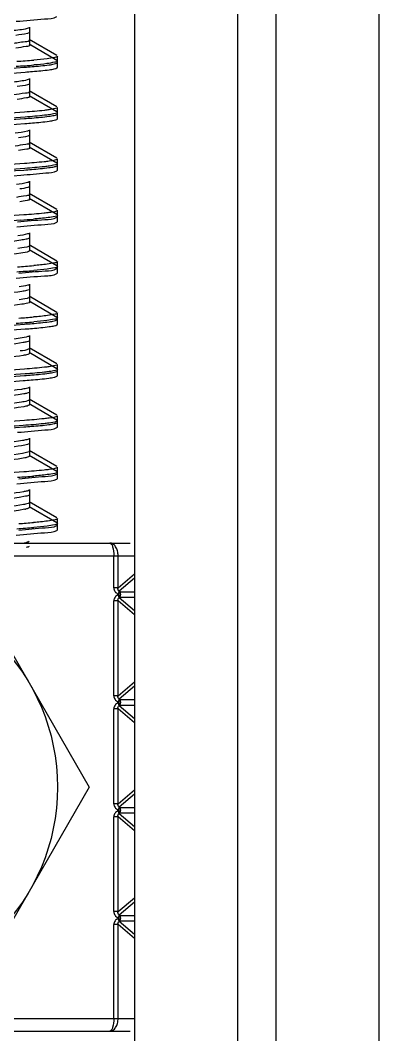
# Model space of a CAD drawing. Extents: x 27938 to 650306, y -92720 to 1524912.
# Drawn here: x 300886.8 to 301052.9, y 809690.8 to 810160.9 of the extents above; entities that cross this region are included whole.
import ezdxf

# ---------------------------------------------------------------- set-up
doc = ezdxf.new("R2010")
doc.units = 0
doc.header["$LTSCALE"] = 1000
doc.header["$MEASUREMENT"] = 0

msp = doc.modelspace()

# ---------------------------------------------------------------- linework, layer by layer
at = {"linetype": 'Continuous'}
for p, q in [((300939.75, 810344.87), (300939.75, 805603.84)), ((300987.37, 810344.87), (300987.37, 805603.84)), ((301005.23, 810344.87), (301005.23, 805603.84)), ((301052.86, 810344.87), (301052.86, 805603.84)), ((300891.14, 810151.74), (300891.14, 810157.7)), ((300891.14, 810149.47), (300891.14, 810155.42)), ((300903.8, 810144.56), (300890.88, 810152.05)), ((300903.8, 810142.29), (300890.88, 810149.77)), ((300903.8, 810141.07), (300904.03, 810141.33)), ((300904.03, 810141.33), (300904.03, 810144.3)), ((300904.03, 810141.33), (300904.03, 810144.3)), ((300904.03, 810139.05), (300904.03, 810142.02)), ((300904.03, 810139.05), (300904.03, 810142.02)), ((300903.8, 810138.79), (300904.03, 810139.05)), ((300891.14, 810127.93), (300891.14, 810133.89)), ((300891.14, 810125.65), (300891.14, 810131.61)), ((300903.8, 810120.75), (300890.88, 810128.23)), ((300903.8, 810118.47), (300890.88, 810125.95)), ((300903.8, 810117.25), (300904.03, 810117.51)), ((300904.03, 810117.51), (300904.03, 810120.49)), ((300904.03, 810117.51), (300904.03, 810120.49)), ((300904.03, 810115.23), (300904.03, 810118.21)), ((300904.03, 810115.23), (300904.03, 810118.21)), ((300903.8, 810114.97), (300904.03, 810115.23)), ((300891.14, 810104.12), (300891.14, 810110.07)), ((300891.14, 810101.84), (300891.14, 810107.79)), ((300903.8, 810096.94), (300890.88, 810104.42)), ((300903.8, 810094.66), (300890.88, 810102.14)), ((300903.8, 810093.44), (300904.03, 810093.7)), ((300904.03, 810093.7), (300904.03, 810096.68)), ((300904.03, 810093.7), (300904.03, 810096.68)), ((300904.03, 810091.42), (300904.03, 810094.4)), ((300904.03, 810091.42), (300904.03, 810094.4)), ((300903.8, 810091.16), (300904.03, 810091.42)), ((300891.14, 810080.31), (300891.14, 810086.26)), ((300891.14, 810078.03), (300891.14, 810083.98)), ((300903.8, 810073.13), (300890.88, 810080.61)), ((300903.8, 810070.85), (300890.88, 810078.33)), ((300903.8, 810069.63), (300904.03, 810069.89)), ((300904.03, 810069.89), (300904.03, 810072.86)), ((300904.03, 810067.61), (300904.03, 810070.59)), ((300904.03, 810067.61), (300904.03, 810070.59)), ((300903.8, 810067.35), (300904.03, 810067.61)), ((300891.14, 810056.49), (300891.14, 810062.45)), ((300891.14, 810054.21), (300891.14, 810060.17)), ((300903.8, 810049.31), (300890.88, 810056.8)), ((300903.8, 810047.03), (300890.88, 810054.52)), ((300903.8, 810045.81), (300904.03, 810046.08)), ((300904.03, 810046.08), (300904.03, 810049.05)), ((300904.03, 810043.8), (300904.03, 810046.77)), ((300904.03, 810043.8), (300904.03, 810046.77)), ((300903.8, 810043.54), (300904.03, 810043.8)), ((300891.14, 810032.68), (300891.14, 810038.63)), ((300903.8, 810025.5), (300890.88, 810032.98)), ((300891.14, 810030.4), (300891.14, 810036.36)), ((300903.8, 810023.22), (300890.88, 810030.7)), ((300904.03, 810022.26), (300904.03, 810025.24)), ((300904.03, 810022.26), (300904.03, 810025.24)), ((300904.03, 810019.98), (300904.03, 810022.96)), ((300904.03, 810019.98), (300904.03, 810022.96)), ((300903.8, 810022), (300904.03, 810022.26)), ((300903.8, 810019.72), (300904.03, 810019.98)), ((300891.14, 810008.87), (300891.14, 810014.82)), ((300903.8, 810001.69), (300890.88, 810009.17)), ((300891.14, 810006.59), (300891.14, 810012.54)), ((300903.8, 809999.41), (300890.88, 810006.89)), ((300904.03, 809998.45), (300904.03, 810001.43)), ((300904.03, 809998.45), (300904.03, 810001.43)), ((300904.03, 809996.17), (300904.03, 809999.15)), ((300904.03, 809996.17), (300904.03, 809999.15)), ((300903.8, 809998.19), (300904.03, 809998.45)), ((300903.8, 809995.91), (300904.03, 809996.17)), ((300891.14, 809985.06), (300891.14, 809991.01)), ((300903.8, 809977.87), (300890.88, 809985.36)), ((300891.14, 809982.78), (300891.14, 809988.73)), ((300903.8, 809975.6), (300890.88, 809983.08)), ((300904.03, 809974.64), (300904.03, 809977.61)), ((300904.03, 809974.64), (300904.03, 809977.61)), ((300903.8, 809974.38), (300904.03, 809974.64)), ((300903.8, 809972.1), (300904.03, 809972.36)), ((300904.03, 809972.36), (300904.03, 809975.33)), ((300904.03, 809972.36), (300904.03, 809975.33)), ((300891.14, 809961.24), (300891.14, 809967.2)), ((300903.8, 809954.06), (300890.88, 809961.54)), ((300891.14, 809958.96), (300891.14, 809964.92)), ((300903.8, 809951.78), (300890.88, 809959.26)), ((300904.03, 809950.82), (300904.03, 809953.8)), ((300904.03, 809950.82), (300904.03, 809953.8)), ((300903.8, 809950.56), (300904.03, 809950.82)), ((300903.8, 809948.28), (300904.03, 809948.55)), ((300904.03, 809948.55), (300904.03, 809951.52)), ((300904.03, 809948.55), (300904.03, 809951.52)), ((300891.14, 809937.43), (300891.14, 809943.38)), ((300891.14, 809935.15), (300891.14, 809941.1)), ((300903.8, 809930.25), (300890.88, 809937.73)), ((300903.8, 809927.97), (300890.88, 809935.45)), ((300904.03, 809927.01), (300904.03, 809929.99)), ((300904.03, 809927.01), (300904.03, 809929.99)), ((300903.8, 809926.75), (300904.03, 809927.01)), ((300903.8, 809924.47), (300904.03, 809924.73)), ((300904.03, 809924.73), (300904.03, 809927.71)), ((300904.03, 809924.73), (300904.03, 809927.71)), ((300679.89, 809918.62), (300937.66, 809918.62)), ((300677.8, 809912.66), (300939.75, 809912.66)), ((300930.14, 809897.82), (300930.14, 809912.66)), ((300932.12, 809897.82), (300932.12, 809912.66)), ((300863.77, 809900.76), (300918.76, 809805.5)), ((300932.12, 809897.82), (300939.75, 809904.29)), ((300939.75, 809902.27), (300932.67, 809896.26)), ((300932.12, 809897.82), (300930.14, 809897.82)), ((300932.67, 809896.26), (300932.07, 809895)), ((300932.49, 809894.8), (300933.09, 809896.07)), ((300933.09, 809896.07), (300932.67, 809896.26)), ((300933.09, 809896.07), (300939.75, 809896.07)), ((300932.12, 809891.79), (300930.14, 809891.79)), ((300930.14, 809847.81), (300930.14, 809891.79)), ((300932.49, 809894.8), (300932.07, 809895)), ((300932.07, 809894.61), (300932.49, 809894.8)), ((300932.67, 809893.34), (300932.07, 809894.61)), ((300932.12, 809847.81), (300932.12, 809891.79)), ((300939.75, 809885.31), (300932.12, 809891.79)), ((300932.49, 809894.8), (300933.09, 809893.54)), ((300932.67, 809893.34), (300933.09, 809893.54)), ((300932.67, 809893.34), (300939.75, 809887.33)), ((300933.09, 809893.54), (300939.75, 809893.54)), ((300932.12, 809847.81), (300939.75, 809854.29)), ((300939.75, 809852.27), (300932.67, 809846.26)), ((300932.12, 809847.81), (300930.14, 809847.81)), ((300932.67, 809846.26), (300932.07, 809844.99)), ((300932.49, 809844.8), (300932.07, 809844.99)), ((300932.07, 809844.6), (300932.49, 809844.8)), ((300932.67, 809843.34), (300932.07, 809844.6)), ((300932.49, 809844.8), (300933.09, 809846.06)), ((300932.49, 809844.8), (300933.09, 809843.53)), ((300933.09, 809846.06), (300932.67, 809846.26)), ((300933.09, 809846.06), (300939.75, 809846.06)), ((300932.12, 809841.78), (300930.14, 809841.78)), ((300930.14, 809797.8), (300930.14, 809841.78)), ((300932.12, 809797.8), (300932.12, 809841.78)), ((300939.75, 809835.3), (300932.12, 809841.78)), ((300932.67, 809843.34), (300933.09, 809843.53)), ((300932.67, 809843.34), (300939.75, 809837.32)), ((300933.09, 809843.53), (300939.75, 809843.53)), ((300918.76, 809805.5), (300863.77, 809710.25)), ((300932.12, 809797.8), (300939.75, 809804.28)), ((300939.75, 809802.26), (300932.67, 809796.25)), ((300932.12, 809797.8), (300930.14, 809797.8)), ((300932.67, 809796.25), (300932.07, 809794.99)), ((300932.49, 809794.79), (300932.07, 809794.99)), ((300932.07, 809794.59), (300932.49, 809794.79)), ((300932.67, 809793.33), (300932.07, 809794.59)), ((300932.49, 809794.79), (300933.09, 809796.05)), ((300932.49, 809794.79), (300933.09, 809793.53)), ((300933.09, 809796.05), (300932.67, 809796.25)), ((300932.67, 809793.33), (300933.09, 809793.53)), ((300932.67, 809793.33), (300939.75, 809787.32)), ((300933.09, 809796.05), (300939.75, 809796.05)), ((300933.09, 809793.53), (300939.75, 809793.53)), ((300932.12, 809791.78), (300930.14, 809791.78)), ((300930.14, 809747.8), (300930.14, 809791.78)), ((300932.12, 809747.8), (300932.12, 809791.78)), ((300939.75, 809785.3), (300932.12, 809791.78)), ((300932.12, 809747.8), (300939.75, 809754.27)), ((300939.75, 809752.25), (300932.67, 809746.24)), ((300932.12, 809747.8), (300930.14, 809747.8)), ((300932.67, 809746.24), (300932.07, 809744.98)), ((300932.49, 809744.78), (300933.09, 809746.05)), ((300933.09, 809746.05), (300932.67, 809746.24)), ((300933.09, 809746.05), (300939.75, 809746.05)), ((300932.12, 809741.77), (300930.14, 809741.77)), ((300930.14, 809698.35), (300930.14, 809741.77)), ((300932.49, 809744.78), (300932.07, 809744.98)), ((300932.07, 809744.59), (300932.49, 809744.78)), ((300932.67, 809743.32), (300932.07, 809744.59)), ((300932.12, 809698.35), (300932.12, 809741.77)), ((300939.75, 809735.29), (300932.12, 809741.77)), ((300932.49, 809744.78), (300933.09, 809743.52)), ((300932.67, 809743.32), (300933.09, 809743.52)), ((300932.67, 809743.32), (300939.75, 809737.31)), ((300933.09, 809743.52), (300939.75, 809743.52)), ((300677.8, 809698.35), (300939.75, 809698.35)), ((300679.89, 809692.39), (300937.66, 809692.39))]:
    msp.add_line(p, q, dxfattribs=at)
msp.add_circle((300808.78, 809805.5), 95.25, dxfattribs=at)
for centre, radius, start, end in [((300857.18, 810567.19), 428.51, 273.7127, 274.7998), ((300857.44, 810566.17), 425.19, 273.7335, 274.8002), ((300859.99, 810460.41), 393.05, 273.9462, 274.8034), ((300857.87, 810465.53), 419.79, 273.7678, 274.801), ((300857.59, 810466.74), 423.29, 273.7455, 274.8005), ((300858.8, 810429.99), 408.03, 273.8422, 274.8038), ((300857.19, 810447.97), 428.35, 273.7137, 274.7998), ((300858.03, 810366), 417.79, 273.7805, 274.8013), ((300884.87, 809954.61), 20.74, 281.4024, 282.1895), ((300857.6, 810347.5), 423.12, 273.7466, 274.8005), ((300858.69, 810336.07), 409.36, 273.8319, 274.8049)]:
    msp.add_arc(centre, radius, start, end, dxfattribs=at)
for points, knots in [([(300884.93, 810160.42), (300889.3, 810160.71), (300895.42, 810161.56), (300902.1, 810161.63), (300903.8, 810162.6)], [0, 0, 0, 0, 0.691368, 1, 1, 1, 1]), ([(300890.88, 810157.4), (300890.59, 810157.23), (300888, 810156.49), (300885.36, 810156.25), (300883.05, 810156)], [0, 0, 0, 0, 0.126652, 1, 1, 1, 1]), ([(300890.88, 810155.12), (300890.64, 810154.98), (300888.64, 810154.35), (300886.57, 810154.13), (300884.78, 810153.92)], [0, 0, 0, 0, 0.133308, 1, 1, 1, 1]), ([(300891.14, 810151.74), (300891.14, 810151.01), (300886.99, 810150.86), (300885.07, 810150.27), (300883.05, 810150.05)], [0, 0, 0, 0, 0.266577, 1, 1, 1, 1]), ([(300891.14, 810149.47), (300891.14, 810148.88), (300887.93, 810148.61), (300886.37, 810148.16), (300884.78, 810147.97)], [0, 0, 0, 0, 0.269457, 1, 1, 1, 1]), ([(300888.8, 810139.15), (300889.97, 810139.24), (300893.75, 810139.54), (300897.53, 810139.87), (300900.14, 810140.24)], [0, 0, 0, 0, 0.307395, 1, 1, 1, 1]), ([(300904.03, 810142.02), (300904.03, 810141.57), (300901.59, 810141.3), (300900.38, 810140.96), (300899.16, 810140.81)], [0, 0, 0, 0, 0.270622, 1, 1, 1, 1]), ([(300904.03, 810144.3), (300904.03, 810143.85), (300901.61, 810143.58), (300900.41, 810143.24), (300899.2, 810143.09)], [0, 0, 0, 0, 0.270741, 1, 1, 1, 1]), ([(300900.14, 810140.24), (300900.94, 810140.35), (300902.16, 810140.57), (300903.41, 810140.84), (300903.8, 810141.07)], [0, 0, 0, 0, 0.643373, 1, 1, 1, 1]), ([(300728.65, 810131.59), (300740.12, 810132.43), (300793.51, 810135.03), (300846.97, 810136.09), (300888.8, 810139.15)], [0, 0, 0, 0, 0.215151, 1, 1, 1, 1]), ([(300729.08, 810129.34), (300740.6, 810130.18), (300793.92, 810132.77), (300847.31, 810133.81), (300889.01, 810136.89)], [0, 0, 0, 0, 0.216514, 1, 1, 1, 1]), ([(300889.01, 810136.89), (300890.16, 810136.98), (300893.89, 810137.27), (300897.63, 810137.61), (300900.2, 810137.97)], [0, 0, 0, 0, 0.307538, 1, 1, 1, 1]), ([(300900.2, 810137.97), (300900.98, 810138.08), (300902.19, 810138.29), (300903.42, 810138.57), (300903.8, 810138.79)], [0, 0, 0, 0, 0.642718, 1, 1, 1, 1]), ([(300890.88, 810133.58), (300890.61, 810133.43), (300888.26, 810132.73), (300885.85, 810132.5), (300883.75, 810132.27)], [0, 0, 0, 0, 0.129068, 1, 1, 1, 1]), ([(300890.88, 810131.3), (300890.66, 810131.18), (300888.87, 810130.59), (300887, 810130.38), (300885.41, 810130.18)], [0, 0, 0, 0, 0.136277, 1, 1, 1, 1]), ([(300891.14, 810127.93), (300891.14, 810127.25), (300887.37, 810127.06), (300885.6, 810126.52), (300883.75, 810126.31)], [0, 0, 0, 0, 0.267461, 1, 1, 1, 1]), ([(300891.14, 810125.65), (300891.14, 810125.12), (300888.27, 810124.81), (300886.84, 810124.41), (300885.41, 810124.23)], [0, 0, 0, 0, 0.270956, 1, 1, 1, 1]), ([(300888.8, 810118.32), (300877.32, 810117.48), (300823.93, 810114.87), (300770.47, 810113.83), (300728.65, 810110.75)], [0, 0, 0, 0, 0.215501, 1, 1, 1, 1]), ([(300900.14, 810119.4), (300899.42, 810119.3), (300895.65, 810118.84), (300891.86, 810118.54), (300888.8, 810118.32)], [0, 0, 0, 0, 0.191417, 1, 1, 1, 1]), ([(300900.2, 810117.13), (300899.49, 810117.03), (300895.77, 810116.58), (300892.03, 810116.28), (300889.01, 810116.05)], [0, 0, 0, 0, 0.191295, 1, 1, 1, 1]), ([(300900.1, 810116.42), (300900.9, 810116.53), (300902.14, 810116.75), (300903.41, 810117.03), (300903.8, 810117.25)], [0, 0, 0, 0, 0.643789, 1, 1, 1, 1]), ([(300904.03, 810120.49), (300904.03, 810120.12), (300902.12, 810119.8), (300901.11, 810119.54), (300900.14, 810119.4)], [0, 0, 0, 0, 0.27436, 1, 1, 1, 1]), ([(300904.03, 810118.21), (300904.03, 810117.84), (300902.15, 810117.52), (300901.16, 810117.27), (300900.2, 810117.13)], [0, 0, 0, 0, 0.274658, 1, 1, 1, 1]), ([(300728.61, 810107.77), (300740.05, 810108.61), (300793.41, 810111.22), (300846.84, 810112.28), (300888.67, 810115.33)], [0, 0, 0, 0, 0.214864, 1, 1, 1, 1]), ([(300728.88, 810105.51), (300740.38, 810106.35), (300793.74, 810108.95), (300847.18, 810110), (300888.95, 810113.07)], [0, 0, 0, 0, 0.21591, 1, 1, 1, 1]), ([(300889.01, 810116.05), (300877.6, 810115.21), (300824.28, 810112.61), (300770.89, 810111.54), (300729.08, 810108.5)], [0, 0, 0, 0, 0.21445, 1, 1, 1, 1]), ([(300888.67, 810115.33), (300889.84, 810115.42), (300893.66, 810115.71), (300897.47, 810116.05), (300900.1, 810116.42)], [0, 0, 0, 0, 0.307303, 1, 1, 1, 1]), ([(300888.95, 810113.07), (300890.1, 810113.16), (300893.85, 810113.45), (300897.6, 810113.79), (300900.18, 810114.15)], [0, 0, 0, 0, 0.307518, 1, 1, 1, 1]), ([(300900.18, 810114.15), (300900.97, 810114.27), (300902.18, 810114.48), (300903.42, 810114.75), (300903.8, 810114.97)], [0, 0, 0, 0, 0.642899, 1, 1, 1, 1]), ([(300890.88, 810109.77), (300890.63, 810109.63), (300888.5, 810108.97), (300886.32, 810108.75), (300884.42, 810108.53)], [0, 0, 0, 0, 0.131751, 1, 1, 1, 1]), ([(300890.88, 810107.49), (300890.67, 810107.38), (300889.08, 810106.83), (300887.42, 810106.64), (300886, 810106.45)], [0, 0, 0, 0, 0.139499, 1, 1, 1, 1]), ([(300891.14, 810104.12), (300891.14, 810103.5), (300887.73, 810103.25), (300886.1, 810102.77), (300884.42, 810102.58)], [0, 0, 0, 0, 0.26872, 1, 1, 1, 1]), ([(300891.14, 810101.84), (300891.14, 810101.35), (300888.59, 810101.01), (300887.29, 810100.66), (300886, 810100.49)], [0, 0, 0, 0, 0.272705, 1, 1, 1, 1]), ([(300888.67, 810094.5), (300877.17, 810093.66), (300823.81, 810091.06), (300770.38, 810090.01), (300728.61, 810086.93)], [0, 0, 0, 0, 0.215909, 1, 1, 1, 1]), ([(300900.1, 810095.59), (300899.37, 810095.48), (300895.57, 810095.02), (300891.76, 810094.72), (300888.67, 810094.5)], [0, 0, 0, 0, 0.191492, 1, 1, 1, 1]), ([(300900.18, 810093.32), (300899.47, 810093.22), (300895.73, 810092.76), (300891.98, 810092.46), (300888.95, 810092.24)], [0, 0, 0, 0, 0.191309, 1, 1, 1, 1]), ([(300900.05, 810092.6), (300900.87, 810092.72), (300902.12, 810092.93), (300903.4, 810093.21), (300903.8, 810093.44)], [0, 0, 0, 0, 0.64429, 1, 1, 1, 1]), ([(300904.03, 810096.68), (300904.03, 810096.55), (300902.63, 810095.67), (300901.34, 810095.76), (300900.1, 810095.59)], [0, 0, 0, 0, 0.089025, 1, 1, 1, 1]), ([(300904.03, 810094.4), (300904.03, 810094.03), (300902.14, 810093.71), (300901.15, 810093.46), (300900.18, 810093.32)], [0, 0, 0, 0, 0.274575, 1, 1, 1, 1]), ([(300728.54, 810083.95), (300739.96, 810084.79), (300793.27, 810087.4), (300846.66, 810088.47), (300888.47, 810091.5)], [0, 0, 0, 0, 0.214461, 1, 1, 1, 1]), ([(300888.95, 810092.24), (300877.5, 810091.39), (300824.14, 810088.79), (300770.71, 810087.73), (300728.88, 810084.67)], [0, 0, 0, 0, 0.214858, 1, 1, 1, 1]), ([(300737.09, 810082.24), (300748.68, 810082.94), (300798.66, 810085.28), (300848.7, 810086.45), (300887.04, 810089.12)], [0, 0, 0, 0, 0.231984, 1, 1, 1, 1]), ([(300887.04, 810089.12), (300890.91, 810089.39), (300896.36, 810090.15), (300902.28, 810090.29), (300903.8, 810091.16)], [0, 0, 0, 0, 0.689218, 1, 1, 1, 1]), ([(300888.47, 810091.5), (300889.66, 810091.59), (300893.52, 810091.89), (300897.39, 810092.23), (300900.05, 810092.6)], [0, 0, 0, 0, 0.307276, 1, 1, 1, 1]), ([(300890.88, 810085.96), (300890.65, 810085.82), (300888.74, 810085.21), (300886.76, 810085), (300885.06, 810084.79)], [0, 0, 0, 0, 0.134595, 1, 1, 1, 1]), ([(300890.88, 810083.68), (300890.69, 810083.57), (300889.29, 810083.07), (300887.81, 810082.89), (300886.56, 810082.71)], [0, 0, 0, 0, 0.14301, 1, 1, 1, 1]), ([(300891.14, 810080.31), (300891.14, 810079.74), (300888.08, 810079.45), (300886.58, 810079.03), (300885.06, 810078.84)], [0, 0, 0, 0, 0.270092, 1, 1, 1, 1]), ([(300891.14, 810078.03), (300891.14, 810077.59), (300888.89, 810077.22), (300887.71, 810076.92), (300886.56, 810076.76)], [0, 0, 0, 0, 0.274738, 1, 1, 1, 1]), ([(300888.47, 810070.67), (300876.95, 810069.83), (300823.64, 810067.24), (300770.24, 810066.19), (300728.54, 810063.12)], [0, 0, 0, 0, 0.216509, 1, 1, 1, 1]), ([(300885.45, 810067.48), (300889.7, 810067.77), (300895.65, 810068.59), (300902.15, 810068.68), (300903.8, 810069.63)], [0, 0, 0, 0, 0.690867, 1, 1, 1, 1]), ([(300900.05, 810071.77), (300899.31, 810071.66), (300895.46, 810071.2), (300891.6, 810070.9), (300888.47, 810070.67)], [0, 0, 0, 0, 0.191495, 1, 1, 1, 1]), ([(300904.03, 810070.59), (300904.03, 810070.17), (300901.88, 810069.88), (300900.78, 810069.58), (300899.69, 810069.44)], [0, 0, 0, 0, 0.272444, 1, 1, 1, 1]), ([(300904.03, 810072.86), (300904.03, 810072.74), (300902.61, 810071.85), (300901.31, 810071.94), (300900.05, 810071.77)], [0, 0, 0, 0, 0.088784, 1, 1, 1, 1]), ([(300887.04, 810068.29), (300876.47, 810067.55), (300826.49, 810065.11), (300776.46, 810063.78), (300737.09, 810061.4)], [0, 0, 0, 0, 0.211795, 1, 1, 1, 1]), ([(300885.24, 810065.19), (300889.54, 810065.48), (300895.56, 810066.31), (300902.13, 810066.39), (300903.8, 810067.35)], [0, 0, 0, 0, 0.691069, 1, 1, 1, 1]), ([(300890.88, 810062.15), (300890.66, 810062.02), (300888.96, 810061.45), (300887.19, 810061.25), (300885.67, 810061.06)], [0, 0, 0, 0, 0.137672, 1, 1, 1, 1]), ([(300887.09, 810058.97), (300876.9, 810057.46), (300849.99, 810056.3), (300806.9, 810054.17), (300764.6, 810051.87), (300738.66, 810050.93), (300729.25, 810049.26)], [0, 0, 0, 0, 0.195338, 0.50968, 0.818636, 1, 1, 1, 1]), ([(300891.14, 810056.49), (300891.14, 810055.98), (300888.41, 810055.66), (300887.04, 810055.28), (300885.67, 810055.11)], [0, 0, 0, 0, 0.271698, 1, 1, 1, 1]), ([(300890.87, 810059.87), (300890.47, 810059.63), (300889.18, 810059.33), (300887.91, 810059.1), (300887.09, 810058.97)], [0, 0, 0, 0, 0.361214, 1, 1, 1, 1]), ([(300887.09, 810053.02), (300876.17, 810051.4), (300847.46, 810050.26), (300809.97, 810048.31), (300775.88, 810046.7), (300753.83, 810045.65), (300738.11, 810044.23), (300729.74, 810043.72), (300727.14, 810042.81)], [0, 0, 0, 0, 0.206553, 0.536269, 0.702877, 0.845559, 0.948364, 1, 1, 1, 1]), ([(300891.14, 810054.21), (300891.14, 810054.08), (300889.74, 810053.13), (300888.37, 810053.21), (300887.09, 810053.02)], [0, 0, 0, 0, 0.091796, 1, 1, 1, 1]), ([(300904.03, 810046.77), (300904.03, 810046.32), (300901.63, 810046.05), (300900.43, 810045.72), (300899.22, 810045.56)], [0, 0, 0, 0, 0.270815, 1, 1, 1, 1]), ([(300904.03, 810049.05), (300904.03, 810048.6), (300901.65, 810048.33), (300900.46, 810048), (300899.26, 810047.85)], [0, 0, 0, 0, 0.27096, 1, 1, 1, 1]), ([(300884.94, 810041.36), (300889.31, 810041.64), (300895.42, 810042.49), (300902.1, 810042.56), (300903.8, 810043.54)], [0, 0, 0, 0, 0.691359, 1, 1, 1, 1]), ([(300886.14, 810043.71), (300890.23, 810043.99), (300895.96, 810044.79), (300902.2, 810044.9), (300903.8, 810045.81)], [0, 0, 0, 0, 0.690197, 1, 1, 1, 1]), ([(300890.88, 810038.33), (300890.68, 810038.22), (300889.17, 810037.7), (300887.6, 810037.5), (300886.25, 810037.32)], [0, 0, 0, 0, 0.140996, 1, 1, 1, 1]), ([(300887.58, 810035.24), (300877.48, 810033.64), (300850.41, 810032.54), (300806.97, 810030.37), (300764.32, 810027.98), (300738.2, 810027.15), (300728.87, 810025.38)], [0, 0, 0, 0, 0.192978, 0.509549, 0.82079, 1, 1, 1, 1]), ([(300891.14, 810032.68), (300891.14, 810032.21), (300888.72, 810031.86), (300887.48, 810031.53), (300886.25, 810031.37)], [0, 0, 0, 0, 0.273505, 1, 1, 1, 1]), ([(300890.87, 810036.05), (300890.51, 810035.85), (300889.4, 810035.56), (300888.29, 810035.35), (300887.58, 810035.24)], [0, 0, 0, 0, 0.36678, 1, 1, 1, 1]), ([(300887.58, 810029.28), (300876.83, 810027.58), (300848.16, 810026.52), (300810.64, 810024.52), (300776.26, 810022.91), (300753.98, 810021.85), (300738.13, 810020.41), (300729.69, 810019.91), (300727.09, 810018.98)], [0, 0, 0, 0, 0.202975, 0.533469, 0.701272, 0.84507, 0.948501, 1, 1, 1, 1]), ([(300891.14, 810030.4), (300891.13, 810030.05), (300889.43, 810029.66), (300888.48, 810029.43), (300887.58, 810029.28)], [0, 0, 0, 0, 0.279898, 1, 1, 1, 1]), ([(300904.03, 810022.96), (300904.03, 810022.5), (300901.6, 810022.23), (300900.38, 810021.9), (300899.16, 810021.74)], [0, 0, 0, 0, 0.270628, 1, 1, 1, 1]), ([(300904.03, 810025.24), (300904.03, 810024.81), (300901.76, 810024.52), (300900.61, 810024.21), (300899.46, 810024.06)], [0, 0, 0, 0, 0.271617, 1, 1, 1, 1]), ([(300728.66, 810012.52), (300740.12, 810013.37), (300793.51, 810015.97), (300846.98, 810017.02), (300888.81, 810020.09)], [0, 0, 0, 0, 0.215159, 1, 1, 1, 1]), ([(300729.08, 810010.27), (300740.61, 810011.11), (300793.92, 810013.71), (300847.31, 810014.75), (300889.01, 810017.83)], [0, 0, 0, 0, 0.216534, 1, 1, 1, 1]), ([(300888.81, 810020.09), (300889.97, 810020.18), (300893.75, 810020.47), (300897.54, 810020.81), (300900.14, 810021.18)], [0, 0, 0, 0, 0.307399, 1, 1, 1, 1]), ([(300889.01, 810017.83), (300890.16, 810017.91), (300893.9, 810018.21), (300897.63, 810018.54), (300900.2, 810018.91)], [0, 0, 0, 0, 0.307538, 1, 1, 1, 1]), ([(300900.14, 810021.18), (300900.94, 810021.29), (300902.16, 810021.5), (300903.41, 810021.78), (300903.8, 810022)], [0, 0, 0, 0, 0.643357, 1, 1, 1, 1]), ([(300900.2, 810018.91), (300900.98, 810019.02), (300902.19, 810019.23), (300903.42, 810019.5), (300903.8, 810019.72)], [0, 0, 0, 0, 0.642712, 1, 1, 1, 1]), ([(300886.8, 810013.59), (300876.65, 810012.13), (300841.53, 810010.62), (300789.32, 810007.35), (300746.94, 810006.78), (300729.82, 810004.01)], [0, 0, 0, 0, 0.19541, 0.669181, 1, 1, 1, 1]), ([(300890.87, 810014.52), (300890.7, 810014.42), (300889.37, 810013.94), (300887.98, 810013.76), (300886.8, 810013.59)], [0, 0, 0, 0, 0.144669, 1, 1, 1, 1]), ([(300888.05, 810011.5), (300879.13, 810009.99), (300854.74, 810008.98), (300814.46, 810006.77), (300772.08, 810004.85), (300744.96, 810003.48), (300733.95, 810002.27)], [0, 0, 0, 0, 0.175715, 0.472791, 0.784833, 1, 1, 1, 1]), ([(300891.14, 810008.87), (300891.14, 810008.73), (300889.61, 810007.73), (300888.17, 810007.83), (300886.8, 810007.63)], [0, 0, 0, 0, 0.09033, 1, 1, 1, 1]), ([(300890.87, 810012.24), (300890.56, 810012.06), (300889.6, 810011.79), (300888.65, 810011.6), (300888.05, 810011.5)], [0, 0, 0, 0, 0.372977, 1, 1, 1, 1]), ([(300888.05, 810005.55), (300879.13, 810004.04), (300854.74, 810003.02), (300814.46, 810000.82), (300772.08, 809998.9), (300744.96, 809997.53), (300733.95, 809996.32)], [0, 0, 0, 0, 0.175715, 0.472791, 0.784833, 1, 1, 1, 1]), ([(300891.14, 810006.59), (300891.13, 810006.28), (300889.68, 810005.88), (300888.83, 810005.68), (300888.05, 810005.55)], [0, 0, 0, 0, 0.283217, 1, 1, 1, 1]), ([(300888.81, 809999.25), (300877.32, 809998.41), (300823.94, 809995.81), (300770.47, 809994.76), (300728.66, 809991.69)], [0, 0, 0, 0, 0.215488, 1, 1, 1, 1]), ([(300900.14, 810000.34), (300899.42, 810000.24), (300895.65, 809999.78), (300891.87, 809999.48), (300888.81, 809999.25)], [0, 0, 0, 0, 0.191413, 1, 1, 1, 1]), ([(300904.03, 810001.43), (300904.03, 810001.05), (300902.12, 810000.74), (300901.11, 810000.48), (300900.14, 810000.34)], [0, 0, 0, 0, 0.274367, 1, 1, 1, 1]), ([(300904.03, 809999.15), (300904.03, 809998.78), (300902.15, 809998.46), (300901.16, 809998.21), (300900.2, 809998.07)], [0, 0, 0, 0, 0.27466, 1, 1, 1, 1]), ([(300728.61, 809988.71), (300740.05, 809989.55), (300793.41, 809992.15), (300846.85, 809993.21), (300888.68, 809996.27)], [0, 0, 0, 0, 0.214872, 1, 1, 1, 1]), ([(300889.01, 809996.99), (300877.6, 809996.15), (300824.29, 809993.55), (300770.9, 809992.47), (300729.08, 809989.44)], [0, 0, 0, 0, 0.214435, 1, 1, 1, 1]), ([(300888.15, 809993.95), (300889.36, 809994.04), (300893.31, 809994.34), (300897.26, 809994.69), (300899.98, 809995.06)], [0, 0, 0, 0, 0.307317, 1, 1, 1, 1]), ([(300888.68, 809996.27), (300889.85, 809996.35), (300893.66, 809996.65), (300897.47, 809996.99), (300900.1, 809997.36)], [0, 0, 0, 0, 0.307305, 1, 1, 1, 1]), ([(300900.2, 809998.07), (300899.49, 809997.97), (300895.77, 809997.51), (300892.03, 809997.21), (300889.01, 809996.99)], [0, 0, 0, 0, 0.191295, 1, 1, 1, 1]), ([(300899.98, 809995.06), (300900.81, 809995.18), (300902.09, 809995.4), (300903.4, 809995.68), (300903.8, 809995.91)], [0, 0, 0, 0, 0.645021, 1, 1, 1, 1]), ([(300900.1, 809997.36), (300900.91, 809997.47), (300902.14, 809997.69), (300903.41, 809997.96), (300903.8, 809998.19)], [0, 0, 0, 0, 0.643774, 1, 1, 1, 1]), ([(300887.31, 809989.85), (300877.15, 809988.3), (300850.16, 809987.16), (300806.9, 809985.02), (300764.44, 809982.67), (300738.43, 809981.78), (300729.05, 809980.06)], [0, 0, 0, 0, 0.194375, 0.509802, 0.819766, 1, 1, 1, 1]), ([(300742.36, 809987.29), (300754.14, 809987.95), (300802.73, 809990.16), (300851.39, 809991.31), (300888.15, 809993.95)], [0, 0, 0, 0, 0.242393, 1, 1, 1, 1]), ([(300890.87, 809990.71), (300890.49, 809990.48), (300889.28, 809990.19), (300888.08, 809989.97), (300887.31, 809989.85)], [0, 0, 0, 0, 0.363608, 1, 1, 1, 1]), ([(300888.48, 809987.76), (300881.58, 809986.5), (300862.3, 809985.55), (300816.64, 809982.88), (300777.85, 809981.55), (300751.35, 809979.85)], [0, 0, 0, 0, 0.153234, 0.420019, 1, 1, 1, 1]), ([(300891.14, 809985.06), (300891.13, 809984.68), (300889.29, 809984.29), (300888.27, 809984.04), (300887.31, 809983.9)], [0, 0, 0, 0, 0.278286, 1, 1, 1, 1]), ([(300890.87, 809988.43), (300890.6, 809988.27), (300889.8, 809988.03), (300888.99, 809987.86), (300888.48, 809987.76)], [0, 0, 0, 0, 0.37991, 1, 1, 1, 1]), ([(300887.31, 809983.9), (300876.41, 809982.23), (300847.58, 809981.12), (300809.92, 809979.15), (300775.61, 809977.52), (300753.48, 809976.49), (300737.84, 809975.01), (300729.53, 809974.56), (300727.01, 809973.61)], [0, 0, 0, 0, 0.205905, 0.537229, 0.704613, 0.847545, 0.949803, 1, 1, 1, 1]), ([(300888.48, 809981.81), (300881.58, 809980.55), (300862.3, 809979.6), (300816.64, 809976.92), (300777.85, 809975.6), (300751.35, 809973.9)], [0, 0, 0, 0, 0.153234, 0.420019, 1, 1, 1, 1]), ([(300891.14, 809982.78), (300891.13, 809982.5), (300889.91, 809982.11), (300889.15, 809981.93), (300888.48, 809981.81)], [0, 0, 0, 0, 0.287204, 1, 1, 1, 1]), ([(300900.1, 809976.52), (300899.37, 809976.42), (300895.57, 809975.96), (300891.76, 809975.66), (300888.68, 809975.43)], [0, 0, 0, 0, 0.19149, 1, 1, 1, 1]), ([(300904.03, 809977.61), (300904.03, 809977.49), (300902.63, 809976.61), (300901.34, 809976.7), (300900.1, 809976.52)], [0, 0, 0, 0, 0.089033, 1, 1, 1, 1]), ([(300728.55, 809964.89), (300739.96, 809965.73), (300793.28, 809968.33), (300846.66, 809969.4), (300888.48, 809972.44)], [0, 0, 0, 0, 0.214475, 1, 1, 1, 1]), ([(300888.68, 809975.43), (300877.17, 809974.59), (300823.82, 809971.99), (300770.38, 809970.95), (300728.61, 809967.87)], [0, 0, 0, 0, 0.215892, 1, 1, 1, 1]), ([(300888.15, 809973.11), (300878.19, 809972.4), (300829.59, 809969.99), (300780.96, 809968.6), (300742.36, 809966.46)], [0, 0, 0, 0, 0.205332, 1, 1, 1, 1]), ([(300885.57, 809969.96), (300889.79, 809970.24), (300895.71, 809971.06), (300902.16, 809971.15), (300903.8, 809972.1)], [0, 0, 0, 0, 0.690751, 1, 1, 1, 1]), ([(300899.98, 809974.23), (300899.22, 809974.12), (300895.29, 809973.65), (300891.34, 809973.34), (300888.15, 809973.11)], [0, 0, 0, 0, 0.191433, 1, 1, 1, 1]), ([(300888.48, 809972.44), (300889.67, 809972.53), (300893.53, 809972.83), (300897.39, 809973.17), (300900.05, 809973.54)], [0, 0, 0, 0, 0.307276, 1, 1, 1, 1]), ([(300904.03, 809975.33), (300904.03, 809975.21), (300902.57, 809974.31), (300901.26, 809974.4), (300899.98, 809974.23)], [0, 0, 0, 0, 0.088431, 1, 1, 1, 1]), ([(300900.05, 809973.54), (300900.87, 809973.65), (300902.12, 809973.87), (300903.4, 809974.15), (300903.8, 809974.38)], [0, 0, 0, 0, 0.644275, 1, 1, 1, 1]), ([(300887.79, 809966.11), (300877.74, 809964.47), (300850.63, 809963.41), (300807.08, 809961.22), (300764.28, 809958.8), (300738.06, 809958.01), (300728.75, 809956.19)], [0, 0, 0, 0, 0.191736, 0.509065, 0.821327, 1, 1, 1, 1]), ([(300890.87, 809966.89), (300890.53, 809966.7), (300889.49, 809966.42), (300888.45, 809966.22), (300887.79, 809966.11)], [0, 0, 0, 0, 0.369442, 1, 1, 1, 1]), ([(300888.88, 809964.03), (300880.56, 809962.38), (300856.93, 809961.57), (300817.37, 809959.23), (300774.62, 809957.38), (300746.89, 809955.96), (300735.4, 809954.8)], [0, 0, 0, 0, 0.165505, 0.458699, 0.774611, 1, 1, 1, 1]), ([(300890.87, 809964.62), (300890.64, 809964.48), (300889.97, 809964.26), (300889.3, 809964.11), (300888.88, 809964.03)], [0, 0, 0, 0, 0.387704, 1, 1, 1, 1]), ([(300887.79, 809960.16), (300877.07, 809958.41), (300848.28, 809957.39), (300810.6, 809955.36), (300776.01, 809953.73), (300753.64, 809952.7), (300737.88, 809951.18), (300729.48, 809950.76), (300726.98, 809949.78)], [0, 0, 0, 0, 0.202243, 0.534298, 0.702881, 0.846954, 0.949881, 1, 1, 1, 1]), ([(300888.87, 809958.07), (300880.55, 809956.43), (300856.92, 809955.61), (300817.35, 809953.28), (300774.61, 809951.43), (300746.89, 809950.01), (300735.4, 809948.84)], [0, 0, 0, 0, 0.165599, 0.458794, 0.774654, 1, 1, 1, 1]), ([(300891.14, 809961.24), (300891.13, 809960.91), (300889.55, 809960.51), (300888.63, 809960.3), (300887.79, 809960.16)], [0, 0, 0, 0, 0.281296, 1, 1, 1, 1]), ([(300891.13, 809958.96), (300891.13, 809958.72), (300890.11, 809958.34), (300889.45, 809958.19), (300888.87, 809958.07)], [0, 0, 0, 0, 0.2919, 1, 1, 1, 1]), ([(300900.05, 809952.7), (300899.32, 809952.6), (300895.47, 809952.13), (300891.6, 809951.83), (300888.48, 809951.6)], [0, 0, 0, 0, 0.191497, 1, 1, 1, 1]), ([(300904.03, 809953.8), (300904.03, 809953.68), (300902.61, 809952.79), (300901.31, 809952.88), (300900.05, 809952.7)], [0, 0, 0, 0, 0.088791, 1, 1, 1, 1]), ([(300888.48, 809951.6), (300876.95, 809950.77), (300823.64, 809948.17), (300770.25, 809947.13), (300728.55, 809944.05)], [0, 0, 0, 0, 0.216489, 1, 1, 1, 1]), ([(300885.25, 809946.12), (300889.55, 809946.41), (300895.56, 809947.25), (300902.13, 809947.33), (300903.8, 809948.28)], [0, 0, 0, 0, 0.69106, 1, 1, 1, 1]), ([(300886.05, 809948.46), (300890.16, 809948.74), (300895.92, 809949.53), (300902.2, 809949.64), (300903.8, 809950.56)], [0, 0, 0, 0, 0.690301, 1, 1, 1, 1]), ([(300904.03, 809951.52), (300904.03, 809951.08), (300901.67, 809950.8), (300900.48, 809950.47), (300899.29, 809950.32)], [0, 0, 0, 0, 0.271048, 1, 1, 1, 1]), ([(300890.87, 809943.08), (300890.58, 809942.91), (300889.69, 809942.65), (300888.8, 809942.47), (300888.24, 809942.38)], [0, 0, 0, 0, 0.375957, 1, 1, 1, 1]), ([(300888.24, 809942.38), (300879.46, 809940.84), (300855.23, 809939.86), (300815.1, 809937.63), (300772.63, 809935.73), (300745.38, 809934.35), (300734.26, 809933.14)], [0, 0, 0, 0, 0.173459, 0.469678, 0.782575, 1, 1, 1, 1]), ([(300889.25, 809940.29), (300881.24, 809938.56), (300857.99, 809937.88), (300818.82, 809935.45), (300775.91, 809933.64), (300747.89, 809932.2), (300736.16, 809931.06)], [0, 0, 0, 0, 0.160367, 0.451606, 0.769465, 1, 1, 1, 1]), ([(300890.87, 809940.8), (300890.68, 809940.69), (300890.14, 809940.5), (300889.59, 809940.36), (300889.25, 809940.29)], [0, 0, 0, 0, 0.396512, 1, 1, 1, 1]), ([(300888.24, 809936.42), (300879.46, 809934.88), (300855.23, 809933.91), (300815.1, 809931.68), (300772.63, 809929.77), (300745.38, 809928.39), (300734.26, 809927.19)], [0, 0, 0, 0, 0.173459, 0.469678, 0.782575, 1, 1, 1, 1]), ([(300888.97, 809934.28), (300880.8, 809932.63), (300857.47, 809931.84), (300818.28, 809929.5), (300775.6, 809927.67), (300747.8, 809926.24), (300736.16, 809925.11)], [0, 0, 0, 0, 0.163392, 0.454692, 0.77088, 1, 1, 1, 1]), ([(300891.14, 809937.43), (300891.13, 809937.13), (300889.78, 809936.74), (300888.97, 809936.55), (300888.24, 809936.42)], [0, 0, 0, 0, 0.28487, 1, 1, 1, 1]), ([(300891.13, 809935.15), (300891.13, 809934.94), (300890.3, 809934.57), (300889.73, 809934.44), (300889.25, 809934.34)], [0, 0, 0, 0, 0.297941, 1, 1, 1, 1]), ([(300904.03, 809929.99), (300904.03, 809929.56), (300901.76, 809929.27), (300900.61, 809928.96), (300899.46, 809928.81)], [0, 0, 0, 0, 0.271622, 1, 1, 1, 1]), ([(300884.95, 809922.29), (300889.32, 809922.58), (300895.43, 809923.43), (300902.1, 809923.5), (300903.8, 809924.47)], [0, 0, 0, 0, 0.69135, 1, 1, 1, 1]), ([(300886.14, 809924.65), (300890.22, 809924.93), (300895.96, 809925.72), (300902.2, 809925.83), (300903.8, 809926.75)], [0, 0, 0, 0, 0.690199, 1, 1, 1, 1]), ([(300904.03, 809927.71), (300904.03, 809927.26), (300901.63, 809926.98), (300900.43, 809926.65), (300899.22, 809926.5)], [0, 0, 0, 0, 0.270822, 1, 1, 1, 1]), ([(300890.87, 809919.27), (300890.62, 809919.12), (300889.88, 809918.89), (300889.13, 809918.73), (300888.66, 809918.64)], [0, 0, 0, 0, 0.383249, 1, 1, 1, 1]), ([(300890.87, 809916.99), (300890.72, 809916.9), (300890.29, 809916.73), (300889.85, 809916.62), (300889.59, 809916.55)], [0, 0, 0, 0, 0.406518, 1, 1, 1, 1]), ([(300928.23, 809918.62), (300928.5, 809918.61), (300929.16, 809918.06), (300929.92, 809916.04), (300930.14, 809914.1), (300930.14, 809912.66)], [0, 0, 0, 0, 0.128078, 0.342475, 1, 1, 1, 1]), ([(300932.12, 809912.66), (300932.12, 809913.44), (300931.93, 809914.94), (300931.1, 809916.89), (300929.84, 809918.25), (300928.73, 809918.61), (300928.23, 809918.62)], [0, 0, 0, 0, 0.302203, 0.57488, 0.804028, 1, 1, 1, 1]), ([(300930.14, 809897.82), (300930.14, 809897.22), (300930.54, 809896.01), (300931.53, 809895.26), (300932.07, 809895)], [0, 0, 0, 0, 0.499355, 1, 1, 1, 1]), ([(300932.67, 809896.26), (300932.38, 809896.35), (300931.92, 809896.91), (300932.05, 809897.53), (300932.12, 809897.82)], [0, 0, 0, 0, 0.502447, 1, 1, 1, 1]), ([(300933.09, 809893.54), (300933.27, 809893.93), (300933.4, 809894.8), (300933.27, 809895.68), (300933.09, 809896.07)], [0, 0, 0, 0, 0.500048, 1, 1, 1, 1]), ([(300932.07, 809894.61), (300931.53, 809894.35), (300930.54, 809893.6), (300930.14, 809892.38), (300930.14, 809891.79)], [0, 0, 0, 0, 0.500643, 1, 1, 1, 1]), ([(300932.12, 809891.79), (300932.05, 809892.08), (300931.92, 809892.69), (300932.38, 809893.26), (300932.67, 809893.34)], [0, 0, 0, 0, 0.49632, 1, 1, 1, 1]), ([(300930.14, 809847.81), (300930.14, 809847.22), (300930.54, 809846), (300931.53, 809845.25), (300932.07, 809844.99)], [0, 0, 0, 0, 0.499355, 1, 1, 1, 1]), ([(300932.07, 809844.6), (300931.53, 809844.35), (300930.54, 809843.59), (300930.14, 809842.38), (300930.14, 809841.78)], [0, 0, 0, 0, 0.500643, 1, 1, 1, 1]), ([(300932.67, 809846.26), (300932.38, 809846.34), (300931.92, 809846.91), (300932.05, 809847.52), (300932.12, 809847.81)], [0, 0, 0, 0, 0.502447, 1, 1, 1, 1]), ([(300933.09, 809843.53), (300933.27, 809843.92), (300933.4, 809844.8), (300933.27, 809845.67), (300933.09, 809846.06)], [0, 0, 0, 0, 0.500048, 1, 1, 1, 1]), ([(300932.12, 809841.78), (300932.05, 809842.07), (300931.92, 809842.69), (300932.38, 809843.25), (300932.67, 809843.34)], [0, 0, 0, 0, 0.49632, 1, 1, 1, 1]), ([(300930.14, 809797.8), (300930.14, 809797.21), (300930.54, 809796), (300931.53, 809795.24), (300932.07, 809794.99)], [0, 0, 0, 0, 0.499355, 1, 1, 1, 1]), ([(300932.67, 809796.25), (300932.38, 809796.34), (300931.92, 809796.9), (300932.05, 809797.51), (300932.12, 809797.8)], [0, 0, 0, 0, 0.502447, 1, 1, 1, 1]), ([(300932.07, 809794.59), (300931.53, 809794.34), (300930.54, 809793.58), (300930.14, 809792.37), (300930.14, 809791.78)], [0, 0, 0, 0, 0.500643, 1, 1, 1, 1]), ([(300932.12, 809791.78), (300932.05, 809792.07), (300931.92, 809792.68), (300932.38, 809793.24), (300932.67, 809793.33)], [0, 0, 0, 0, 0.49632, 1, 1, 1, 1]), ([(300933.09, 809793.53), (300933.27, 809793.92), (300933.4, 809794.79), (300933.27, 809795.67), (300933.09, 809796.05)], [0, 0, 0, 0, 0.500048, 1, 1, 1, 1]), ([(300930.14, 809747.8), (300930.14, 809747.2), (300930.54, 809745.99), (300931.53, 809745.23), (300932.07, 809744.98)], [0, 0, 0, 0, 0.499355, 1, 1, 1, 1]), ([(300932.67, 809746.24), (300932.38, 809746.33), (300931.92, 809746.89), (300932.05, 809747.51), (300932.12, 809747.8)], [0, 0, 0, 0, 0.502447, 1, 1, 1, 1]), ([(300933.09, 809743.52), (300933.27, 809743.91), (300933.4, 809744.78), (300933.27, 809745.66), (300933.09, 809746.05)], [0, 0, 0, 0, 0.500048, 1, 1, 1, 1]), ([(300932.07, 809744.59), (300931.53, 809744.33), (300930.54, 809743.58), (300930.14, 809742.36), (300930.14, 809741.77)], [0, 0, 0, 0, 0.500643, 1, 1, 1, 1]), ([(300932.12, 809741.77), (300932.05, 809742.06), (300931.92, 809742.67), (300932.38, 809743.24), (300932.67, 809743.32)], [0, 0, 0, 0, 0.49632, 1, 1, 1, 1]), ([(300930.14, 809698.35), (300930.14, 809696.91), (300929.92, 809694.97), (300929.16, 809692.95), (300928.5, 809692.39), (300928.23, 809692.39)], [0, 0, 0, 0, 0.657525, 0.871922, 1, 1, 1, 1]), ([(300928.23, 809692.39), (300928.73, 809692.39), (300929.84, 809692.76), (300931.1, 809694.12), (300931.93, 809696.07), (300932.12, 809697.56), (300932.12, 809698.35)], [0, 0, 0, 0, 0.195972, 0.42512, 0.697797, 1, 1, 1, 1])]:
    msp.add_open_spline(points, degree=3, knots=knots, dxfattribs=at)
for points in [[(300899.2, 810143.09), (300897.14, 810142.83), (300895.08, 810142.64), (300893.02, 810142.46)], [(300899.16, 810140.81), (300897.12, 810140.55), (300895.08, 810140.36), (300893.03, 810140.19)], [(300899.69, 810069.44), (300897.43, 810069.14), (300895.17, 810068.93), (300892.9, 810068.74)], [(300899.26, 810047.85), (300897.18, 810047.58), (300895.09, 810047.39), (300893, 810047.21)], [(300899.22, 810045.56), (300897.16, 810045.3), (300895.09, 810045.11), (300893.01, 810044.93)], [(300899.46, 810024.06), (300897.3, 810023.78), (300895.14, 810023.58), (300892.97, 810023.39)], [(300899.16, 810021.74), (300897.12, 810021.49), (300895.08, 810021.3), (300893.03, 810021.12)], [(300899.29, 809950.32), (300897.2, 809950.05), (300895.1, 809949.86), (300892.99, 809949.68)], [(300899.46, 809928.81), (300897.31, 809928.53), (300895.14, 809928.33), (300892.98, 809928.14)], [(300899.22, 809926.5), (300897.16, 809926.24), (300895.09, 809926.05), (300893.01, 809925.87)]]:
    msp.add_open_spline(points, degree=3, dxfattribs=at)

doc.saveas('drawing.dxf')
